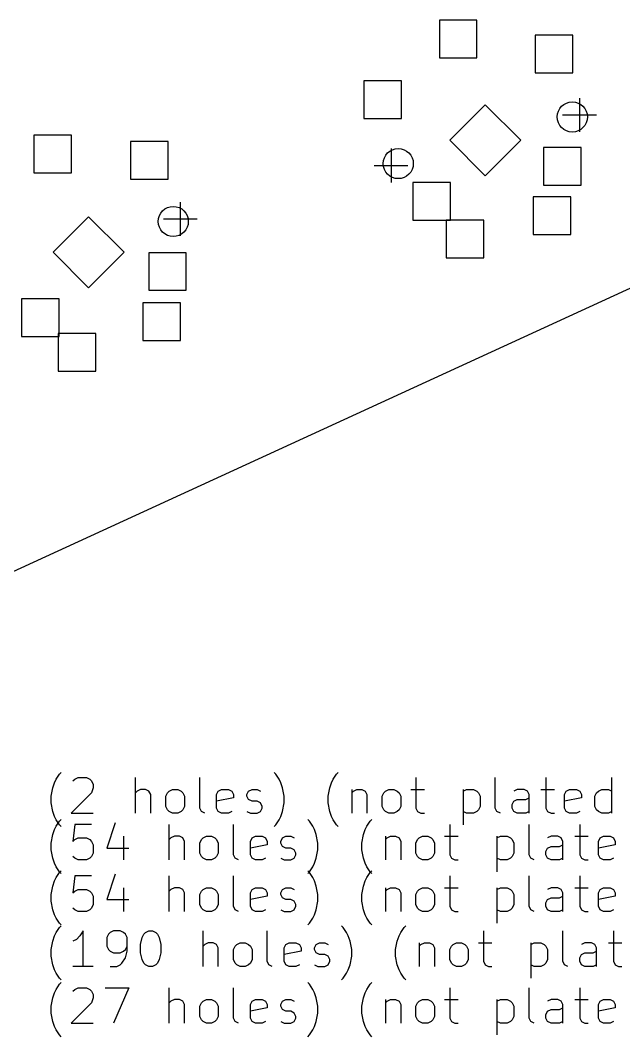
# Model space of a CAD drawing. Extents: x 80 to 219, y -169 to -27.
# Drawn here: x 115.9 to 149.9, y -169.1 to -111.9 of the extents above; entities that cross this region are included whole.
import ezdxf

# ---------------------------------------------------------------- set-up
doc = ezdxf.new("R2010")
doc.units = 0
doc.layers.add('BLACK', color=7, linetype='CONTINUOUS')

msp = doc.modelspace()

# ---------------------------------------------------------------- linework, layer by layer
at = {"layer": 'BLACK', "linetype": 'CONTINUOUS'}
for p, q in [((141.627538, -111.852468), (139.506198, -111.852468)), ((139.506198, -111.852468), (139.506198, -113.973808)), ((141.627538, -113.973808), (141.627538, -111.852468)), ((147.026569, -112.683409), (144.905229, -112.683409)), ((144.905229, -112.683409), (144.905229, -114.804749)), ((147.026569, -114.804749), (147.026569, -112.683409)), ((139.506198, -113.973808), (141.627538, -113.973808)), ((144.905229, -114.804749), (147.026569, -114.804749)), ((137.36731, -115.2716), (135.24597, -115.2716)), ((135.24597, -115.2716), (135.24597, -117.39294)), ((137.36731, -117.39294), (137.36731, -115.2716)), ((147.406492, -116.238595), (147.406492, -118.138595)), ((142.0939, -116.6121), (140.0939, -118.6121)), ((144.0939, -118.6121), (142.0939, -116.6121)), ((135.24597, -117.39294), (137.36731, -117.39294)), ((146.456492, -117.188595), (148.356492, -117.188595)), ((118.771451, -118.322044), (116.650111, -118.322044)), ((116.650111, -118.322044), (116.650111, -120.443384)), ((118.771451, -120.443384), (118.771451, -118.322044)), ((124.222359, -118.679267), (122.101019, -118.679267)), ((122.101019, -118.679267), (122.101019, -120.800607)), ((124.222359, -120.800607), (124.222359, -118.679267)), ((136.781308, -119.085605), (136.781308, -120.985605)), ((140.0939, -118.6121), (142.0939, -120.6121)), ((142.0939, -120.6121), (144.0939, -118.6121)), ((147.492148, -119.018781), (145.370808, -119.018781)), ((145.370808, -119.018781), (145.370808, -121.140121)), ((147.492148, -121.140121), (147.492148, -119.018781)), ((135.831308, -120.035605), (137.731308, -120.035605)), ((116.650111, -120.443384), (118.771451, -120.443384)), ((122.101019, -120.800607), (124.222359, -120.800607)), ((140.131793, -120.990982), (138.010453, -120.990982)), ((138.010453, -120.990982), (138.010453, -123.112322)), ((140.131793, -123.112322), (140.131793, -120.990982)), ((145.370808, -121.140121), (147.492148, -121.140121)), ((146.922822, -121.800933), (144.801482, -121.800933)), ((144.801482, -121.800933), (144.801482, -123.922273)), ((146.922822, -123.922273), (146.922822, -121.800933)), ((124.897009, -122.095789), (124.897009, -123.995789)), ((119.7287, -122.9269), (117.7287, -124.9269)), ((121.7287, -124.9269), (119.7287, -122.9269)), ((123.947009, -123.045789), (125.847009, -123.045789)), ((138.010453, -123.112322), (140.131793, -123.112322)), ((142.015919, -123.115734), (139.894579, -123.115734)), ((139.894579, -123.115734), (139.894579, -125.237074)), ((142.015919, -125.237074), (142.015919, -123.115734)), ((144.801482, -123.922273), (146.922822, -123.922273)), ((114.7822, -143.2361), (153.7822, -125.3361)), ((117.7287, -124.9269), (119.7287, -126.9269)), ((119.7287, -126.9269), (121.7287, -124.9269)), ((125.23833, -124.949953), (123.11699, -124.949953)), ((123.11699, -124.949953), (123.11699, -127.071293)), ((125.23833, -127.071293), (125.23833, -124.949953)), ((139.894579, -125.237074), (142.015919, -125.237074)), ((123.11699, -127.071293), (125.23833, -127.071293)), ((118.077872, -127.556146), (115.956532, -127.556146)), ((115.956532, -127.556146), (115.956532, -129.677486)), ((118.077872, -129.677486), (118.077872, -127.556146)), ((124.913652, -127.771137), (122.792312, -127.771137)), ((122.792312, -127.771137), (122.792312, -129.892477)), ((124.913652, -129.892477), (124.913652, -127.771137)), ((115.956532, -129.677486), (118.077872, -129.677486)), ((120.140013, -129.5086), (118.018673, -129.5086)), ((118.018673, -129.5086), (118.018673, -131.62994)), ((120.140013, -131.62994), (120.140013, -129.5086)), ((122.792312, -129.892477), (124.913652, -129.892477)), ((118.018673, -131.62994), (120.140013, -131.62994)), ((117.801876, -154.822719), (117.897114, -154.632243)), ((117.897114, -154.632243), (118.08759, -154.346528)), ((118.08759, -154.346528), (118.182829, -154.25129)), ((118.849495, -154.727481), (118.944733, -154.632243)), ((118.944733, -154.632243), (119.135209, -154.537005)), ((119.135209, -154.537005), (119.6114, -154.537005)), ((119.6114, -154.537005), (119.801876, -154.632243)), ((119.801876, -154.632243), (119.897114, -154.727481)), ((122.373305, -156.537005), (122.373305, -154.537005)), ((125.992353, -156.25129), (125.992353, -154.537005)), ((130.278068, -154.346528), (130.18283, -154.25129)), ((130.468544, -154.632243), (130.278068, -154.346528)), ((130.563782, -154.822719), (130.468544, -154.632243)), ((133.420925, -154.822719), (133.516163, -154.632243)), ((133.516163, -154.632243), (133.706639, -154.346528)), ((133.706639, -154.346528), (133.801878, -154.25129)), ((138.18283, -154.537005), (138.18283, -156.25129)), ((142.659021, -156.25129), (142.659021, -154.537005)), ((145.516164, -154.537005), (145.516164, -156.25129)), ((149.23045, -156.537005), (149.23045, -154.537005)), ((117.6114, -155.584624), (117.706638, -155.108433)), ((117.706638, -155.108433), (117.801876, -154.822719)), ((119.897114, -154.727481), (119.992352, -154.917957)), ((119.992352, -155.108433), (119.897114, -155.394147)), ((119.992352, -154.917957), (119.992352, -155.108433)), ((122.659019, -155.203671), (122.468543, -155.298909)), ((122.944734, -155.203671), (122.659019, -155.203671)), ((123.13521, -155.298909), (122.944734, -155.203671)), ((124.278067, -155.298909), (124.468543, -155.203671)), ((124.468543, -155.203671), (124.754258, -155.203671)), ((124.754258, -155.203671), (124.944734, -155.298909)), ((127.039972, -155.298909), (127.230448, -155.203671)), ((127.230448, -155.203671), (127.611401, -155.203671)), ((127.611401, -155.203671), (127.801877, -155.298909)), ((128.754258, -155.298909), (128.944734, -155.203671)), ((128.944734, -155.203671), (129.230448, -155.203671)), ((129.230448, -155.203671), (129.420925, -155.298909)), ((130.65902, -155.108433), (130.563782, -154.822719)), ((130.754258, -155.584624), (130.65902, -155.108433)), ((133.230449, -155.584624), (133.325687, -155.108433)), ((133.325687, -155.108433), (133.420925, -154.822719)), ((134.563782, -155.203671), (134.563782, -156.537005)), ((134.65902, -155.298909), (134.849496, -155.203671)), ((134.849496, -155.203671), (135.135211, -155.203671)), ((135.135211, -155.203671), (135.325687, -155.298909)), ((136.468544, -155.298909), (136.65902, -155.203671)), ((136.65902, -155.203671), (136.944735, -155.203671)), ((136.944735, -155.203671), (137.135211, -155.298909)), ((137.897116, -155.203671), (138.65902, -155.203671)), ((140.849497, -155.203671), (140.849497, -157.203671)), ((140.849497, -155.298909), (141.039973, -155.203671)), ((141.039973, -155.203671), (141.420926, -155.203671)), ((141.420926, -155.203671), (141.611402, -155.298909)), ((143.897116, -155.203671), (143.70664, -155.298909)), ((144.278069, -155.203671), (143.897116, -155.203671)), ((144.468545, -155.298909), (144.278069, -155.203671)), ((145.23045, -155.203671), (145.992354, -155.203671)), ((146.659021, -155.298909), (146.849497, -155.203671)), ((146.849497, -155.203671), (147.23045, -155.203671)), ((147.23045, -155.203671), (147.420926, -155.298909)), ((148.468545, -155.298909), (148.659021, -155.203671)), ((148.659021, -155.203671), (149.039974, -155.203671)), ((149.039974, -155.203671), (149.23045, -155.298909)), ((117.6114, -155.965576), (117.6114, -155.584624)), ((119.897114, -155.394147), (118.754257, -156.537005)), ((122.468543, -155.298909), (122.373305, -155.394147)), ((123.230448, -155.489386), (123.13521, -155.298909)), ((123.230448, -156.537005), (123.230448, -155.489386)), ((124.087591, -155.584624), (124.182829, -155.394147)), ((124.087591, -156.156052), (124.087591, -155.584624)), ((124.182829, -155.394147), (124.278067, -155.298909)), ((124.944734, -155.298909), (125.039972, -155.394147)), ((125.039972, -155.394147), (125.13521, -155.584624)), ((125.13521, -155.584624), (125.13521, -156.156052)), ((126.944734, -155.489386), (127.039972, -155.298909)), ((126.944734, -156.25129), (126.944734, -155.489386)), ((127.897115, -155.679862), (126.944734, -155.870338)), ((127.801877, -155.298909), (127.897115, -155.489386)), ((127.897115, -155.489386), (127.897115, -155.679862)), ((128.65902, -155.489386), (128.754258, -155.298909)), ((128.65902, -155.584624), (128.65902, -155.489386)), ((128.754258, -155.7751), (128.65902, -155.584624)), ((128.944734, -155.870338), (128.754258, -155.7751)), ((130.754258, -155.965576), (130.754258, -155.584624)), ((133.230449, -155.965576), (133.230449, -155.584624)), ((134.563782, -155.394147), (134.65902, -155.298909)), ((135.325687, -155.298909), (135.420925, -155.489386)), ((135.420925, -155.489386), (135.420925, -156.537005)), ((136.278068, -155.584624), (136.373306, -155.394147)), ((136.278068, -156.156052), (136.278068, -155.584624)), ((136.373306, -155.394147), (136.468544, -155.298909)), ((137.135211, -155.298909), (137.230449, -155.394147)), ((137.230449, -155.394147), (137.325687, -155.584624)), ((137.325687, -155.584624), (137.325687, -156.156052)), ((141.611402, -155.298909), (141.70664, -155.394147)), ((141.70664, -155.394147), (141.801878, -155.584624)), ((141.801878, -155.584624), (141.801878, -156.156052)), ((143.70664, -155.870338), (143.897116, -155.7751)), ((143.897116, -155.7751), (144.373307, -155.7751)), ((144.373307, -155.7751), (144.563783, -155.679862)), ((144.563783, -155.489386), (144.468545, -155.298909)), ((144.563783, -156.537005), (144.563783, -155.489386)), ((146.563783, -155.489386), (146.659021, -155.298909)), ((146.563783, -156.25129), (146.563783, -155.489386)), ((147.516164, -155.679862), (146.563783, -155.870338)), ((147.420926, -155.298909), (147.516164, -155.489386)), ((147.516164, -155.489386), (147.516164, -155.679862)), ((148.278069, -155.584624), (148.373307, -155.394147)), ((148.278069, -156.156052), (148.278069, -155.584624)), ((148.373307, -155.394147), (148.468545, -155.298909)), ((117.706638, -156.441767), (117.6114, -155.965576)), ((124.182829, -156.346528), (124.087591, -156.156052)), ((124.278067, -156.441767), (124.182829, -156.346528)), ((125.039972, -156.346528), (124.944734, -156.441767)), ((125.13521, -156.156052), (125.039972, -156.346528)), ((126.087591, -156.441767), (125.992353, -156.25129)), ((127.039972, -156.441767), (126.944734, -156.25129)), ((129.230448, -155.870338), (128.944734, -155.870338)), ((129.420925, -155.965576), (129.230448, -155.870338)), ((129.516163, -156.156052), (129.420925, -155.965576)), ((129.420925, -156.441767), (129.516163, -156.25129)), ((129.516163, -156.25129), (129.516163, -156.156052)), ((130.65902, -156.441767), (130.754258, -155.965576)), ((133.325687, -156.441767), (133.230449, -155.965576)), ((136.373306, -156.346528), (136.278068, -156.156052)), ((136.468544, -156.441767), (136.373306, -156.346528)), ((137.230449, -156.346528), (137.135211, -156.441767)), ((137.325687, -156.156052), (137.230449, -156.346528)), ((138.18283, -156.25129), (138.278068, -156.441767)), ((141.70664, -156.346528), (141.611402, -156.441767)), ((141.801878, -156.156052), (141.70664, -156.346528)), ((142.754259, -156.441767), (142.659021, -156.25129)), ((143.611402, -156.060814), (143.70664, -155.870338)), ((143.611402, -156.25129), (143.611402, -156.060814)), ((143.70664, -156.441767), (143.611402, -156.25129)), ((145.516164, -156.25129), (145.611402, -156.441767)), ((146.659021, -156.441767), (146.563783, -156.25129)), ((148.373307, -156.346528), (148.278069, -156.156052)), ((148.468545, -156.441767), (148.373307, -156.346528)), ((117.801876, -156.727481), (117.706638, -156.441767)), ((117.897114, -156.917957), (117.801876, -156.727481)), ((118.08759, -157.203671), (117.897114, -156.917957)), ((118.08759, -156.986528), (118.182829, -156.89129)), ((118.754257, -156.537005), (119.992352, -156.537005)), ((124.468543, -156.537005), (124.278067, -156.441767)), ((124.754258, -156.537005), (124.468543, -156.537005)), ((124.944734, -156.441767), (124.754258, -156.537005)), ((126.278067, -156.537005), (126.087591, -156.441767)), ((127.230448, -156.537005), (127.039972, -156.441767)), ((127.611401, -156.537005), (127.230448, -156.537005)), ((127.801877, -156.441767), (127.611401, -156.537005)), ((128.65902, -156.441767), (128.849496, -156.537005)), ((128.849496, -156.537005), (129.230448, -156.537005)), ((129.230448, -156.537005), (129.420925, -156.441767)), ((130.278068, -157.203671), (130.468544, -156.917957)), ((130.468544, -156.917957), (130.563782, -156.727481)), ((130.563782, -156.727481), (130.65902, -156.441767)), ((132.18283, -156.986528), (132.087592, -156.89129)), ((133.420925, -156.727481), (133.325687, -156.441767)), ((133.516163, -156.917957), (133.420925, -156.727481)), ((133.706639, -157.203671), (133.516163, -156.917957)), ((135.611401, -156.986528), (135.70664, -156.89129)), ((136.65902, -156.537005), (136.468544, -156.441767)), ((136.944735, -156.537005), (136.65902, -156.537005)), ((137.135211, -156.441767), (136.944735, -156.537005)), ((138.278068, -156.441767), (138.468544, -156.537005)), ((138.468544, -156.537005), (138.65902, -156.537005)), ((141.039973, -156.537005), (140.849497, -156.441767)), ((141.420926, -156.537005), (141.039973, -156.537005)), ((141.611402, -156.441767), (141.420926, -156.537005)), ((142.944735, -156.537005), (142.754259, -156.441767)), ((143.897116, -156.537005), (143.70664, -156.441767)), ((144.373307, -156.537005), (143.897116, -156.537005)), ((144.563783, -156.441767), (144.373307, -156.537005)), ((145.611402, -156.441767), (145.801878, -156.537005)), ((145.801878, -156.537005), (145.992354, -156.537005)), ((146.849497, -156.537005), (146.659021, -156.441767)), ((147.23045, -156.537005), (146.849497, -156.537005)), ((147.420926, -156.441767), (147.23045, -156.537005)), ((148.659021, -156.537005), (148.468545, -156.441767)), ((149.039974, -156.537005), (148.659021, -156.537005)), ((149.23045, -156.441767), (149.039974, -156.537005)), ((117.706638, -157.748433), (117.801876, -157.462719)), ((117.801876, -157.462719), (117.897114, -157.272243)), ((117.897114, -157.272243), (118.08759, -156.986528)), ((118.182829, -157.298909), (118.08759, -157.203671)), ((118.944733, -157.177005), (118.849495, -158.129386)), ((119.897114, -157.177005), (118.944733, -157.177005)), ((121.230447, -157.081767), (120.754257, -158.510338)), ((124.278067, -159.177005), (124.278067, -157.177005)), ((127.897115, -158.89129), (127.897115, -157.177005)), ((130.18283, -157.298909), (130.278068, -157.203671)), ((132.373306, -157.272243), (132.18283, -156.986528)), ((132.468544, -157.462719), (132.373306, -157.272243)), ((132.563782, -157.748433), (132.468544, -157.462719)), ((133.801878, -157.298909), (133.706639, -157.203671)), ((135.230449, -157.748433), (135.325687, -157.462719)), ((135.325687, -157.462719), (135.420925, -157.272243)), ((135.420925, -157.272243), (135.611401, -156.986528)), ((140.087592, -157.177005), (140.087592, -158.89129)), ((144.563783, -158.89129), (144.563783, -157.177005)), ((147.420926, -157.177005), (147.420926, -158.89129)), ((117.6114, -158.224624), (117.706638, -157.748433)), ((118.849495, -158.129386), (118.944733, -158.034147)), ((118.944733, -158.034147), (119.135209, -157.938909)), ((119.135209, -157.938909), (119.6114, -157.938909)), ((119.6114, -157.938909), (119.801876, -158.034147)), ((119.801876, -158.034147), (119.897114, -158.129386)), ((121.706638, -157.843671), (121.706638, -159.177005)), ((124.373305, -157.938909), (124.278067, -158.034147)), ((124.563781, -157.843671), (124.373305, -157.938909)), ((124.849496, -157.843671), (124.563781, -157.843671)), ((125.039972, -157.938909), (124.849496, -157.843671)), ((125.13521, -158.129386), (125.039972, -157.938909)), ((125.992353, -158.224624), (126.087591, -158.034147)), ((126.087591, -158.034147), (126.182829, -157.938909)), ((126.182829, -157.938909), (126.373305, -157.843671)), ((126.373305, -157.843671), (126.65902, -157.843671)), ((126.65902, -157.843671), (126.849496, -157.938909)), ((126.849496, -157.938909), (126.944734, -158.034147)), ((126.944734, -158.034147), (127.039972, -158.224624)), ((128.849496, -158.129386), (128.944734, -157.938909)), ((128.944734, -157.938909), (129.13521, -157.843671)), ((129.13521, -157.843671), (129.516163, -157.843671)), ((129.516163, -157.843671), (129.706639, -157.938909)), ((129.706639, -157.938909), (129.801877, -158.129386)), ((130.563782, -158.129386), (130.65902, -157.938909)), ((130.65902, -157.938909), (130.849496, -157.843671)), ((130.849496, -157.843671), (131.13521, -157.843671)), ((131.13521, -157.843671), (131.325687, -157.938909)), ((132.65902, -158.224624), (132.563782, -157.748433)), ((135.135211, -158.224624), (135.230449, -157.748433)), ((136.468544, -157.843671), (136.468544, -159.177005)), ((136.468544, -158.034147), (136.563782, -157.938909)), ((136.563782, -157.938909), (136.754258, -157.843671)), ((136.754258, -157.843671), (137.039973, -157.843671)), ((137.039973, -157.843671), (137.230449, -157.938909)), ((137.230449, -157.938909), (137.325687, -158.129386)), ((138.18283, -158.224624), (138.278068, -158.034147)), ((138.278068, -158.034147), (138.373306, -157.938909)), ((138.373306, -157.938909), (138.563782, -157.843671)), ((138.563782, -157.843671), (138.849497, -157.843671)), ((138.849497, -157.843671), (139.039973, -157.938909)), ((139.039973, -157.938909), (139.135211, -158.034147)), ((139.135211, -158.034147), (139.230449, -158.224624)), ((139.801878, -157.843671), (140.563782, -157.843671)), ((142.754259, -157.843671), (142.754259, -159.843671)), ((142.754259, -157.938909), (142.944735, -157.843671)), ((142.944735, -157.843671), (143.325688, -157.843671)), ((143.325688, -157.843671), (143.516164, -157.938909)), ((143.516164, -157.938909), (143.611402, -158.034147)), ((143.611402, -158.034147), (143.70664, -158.224624)), ((145.801878, -157.843671), (145.611402, -157.938909)), ((146.182831, -157.843671), (145.801878, -157.843671)), ((146.373307, -157.938909), (146.182831, -157.843671)), ((146.468545, -158.129386), (146.373307, -157.938909)), ((147.135212, -157.843671), (147.897116, -157.843671)), ((148.468545, -158.129386), (148.563783, -157.938909)), ((148.563783, -157.938909), (148.754259, -157.843671)), ((148.754259, -157.843671), (149.135212, -157.843671)), ((149.135212, -157.843671), (149.325688, -157.938909)), ((149.325688, -157.938909), (149.420926, -158.129386)), ((117.6114, -158.605576), (117.6114, -158.224624)), ((117.706638, -159.081767), (117.6114, -158.605576)), ((119.897114, -158.129386), (119.992352, -158.319862)), ((119.992352, -158.319862), (119.992352, -158.796052)), ((120.754257, -158.510338), (121.992352, -158.510338)), ((125.13521, -159.177005), (125.13521, -158.129386)), ((125.992353, -158.796052), (125.992353, -158.224624)), ((127.039972, -158.224624), (127.039972, -158.796052)), ((128.849496, -158.89129), (128.849496, -158.129386)), ((129.801877, -158.319862), (128.849496, -158.510338)), ((129.801877, -158.129386), (129.801877, -158.319862)), ((130.563782, -158.224624), (130.563782, -158.129386)), ((130.65902, -158.4151), (130.563782, -158.224624)), ((130.849496, -158.510338), (130.65902, -158.4151)), ((131.13521, -158.510338), (130.849496, -158.510338)), ((131.325687, -158.605576), (131.13521, -158.510338)), ((131.420925, -158.796052), (131.325687, -158.605576)), ((132.563782, -159.081767), (132.65902, -158.605576)), ((132.65902, -158.605576), (132.65902, -158.224624)), ((135.135211, -158.605576), (135.135211, -158.224624)), ((135.230449, -159.081767), (135.135211, -158.605576)), ((137.325687, -158.129386), (137.325687, -159.177005)), ((138.18283, -158.796052), (138.18283, -158.224624)), ((139.230449, -158.224624), (139.230449, -158.796052)), ((143.70664, -158.224624), (143.70664, -158.796052)), ((145.516164, -158.700814), (145.611402, -158.510338)), ((145.611402, -158.510338), (145.801878, -158.4151)), ((145.801878, -158.4151), (146.278069, -158.4151)), ((146.278069, -158.4151), (146.468545, -158.319862)), ((146.468545, -159.177005), (146.468545, -158.129386)), ((148.468545, -158.89129), (148.468545, -158.129386)), ((149.420926, -158.319862), (148.468545, -158.510338)), ((149.420926, -158.129386), (149.420926, -158.319862)), ((117.801876, -159.367481), (117.706638, -159.081767)), ((118.944733, -159.081767), (118.849495, -158.986528)), ((119.135209, -159.177005), (118.944733, -159.081767)), ((119.6114, -159.177005), (119.135209, -159.177005)), ((119.801876, -159.081767), (119.6114, -159.177005)), ((119.897114, -158.986528), (119.801876, -159.081767)), ((119.992352, -158.796052), (119.897114, -158.986528)), ((126.087591, -158.986528), (125.992353, -158.796052)), ((126.182829, -159.081767), (126.087591, -158.986528)), ((126.373305, -159.177005), (126.182829, -159.081767)), ((126.65902, -159.177005), (126.373305, -159.177005)), ((126.849496, -159.081767), (126.65902, -159.177005)), ((126.944734, -158.986528), (126.849496, -159.081767)), ((127.039972, -158.796052), (126.944734, -158.986528)), ((127.992353, -159.081767), (127.897115, -158.89129)), ((128.182829, -159.177005), (127.992353, -159.081767)), ((128.944734, -159.081767), (128.849496, -158.89129)), ((129.13521, -159.177005), (128.944734, -159.081767)), ((129.516163, -159.177005), (129.13521, -159.177005)), ((129.706639, -159.081767), (129.516163, -159.177005)), ((130.563782, -159.081767), (130.754258, -159.177005)), ((130.754258, -159.177005), (131.13521, -159.177005)), ((131.13521, -159.177005), (131.325687, -159.081767)), ((131.325687, -159.081767), (131.420925, -158.89129)), ((131.420925, -158.89129), (131.420925, -158.796052)), ((132.468544, -159.367481), (132.563782, -159.081767)), ((135.325687, -159.367481), (135.230449, -159.081767)), ((138.278068, -158.986528), (138.18283, -158.796052)), ((138.373306, -159.081767), (138.278068, -158.986528)), ((138.563782, -159.177005), (138.373306, -159.081767)), ((138.849497, -159.177005), (138.563782, -159.177005)), ((139.039973, -159.081767), (138.849497, -159.177005)), ((139.135211, -158.986528), (139.039973, -159.081767)), ((139.230449, -158.796052), (139.135211, -158.986528)), ((140.087592, -158.89129), (140.18283, -159.081767)), ((140.18283, -159.081767), (140.373306, -159.177005)), ((140.373306, -159.177005), (140.563782, -159.177005)), ((142.944735, -159.177005), (142.754259, -159.081767)), ((143.325688, -159.177005), (142.944735, -159.177005)), ((143.516164, -159.081767), (143.325688, -159.177005)), ((143.611402, -158.986528), (143.516164, -159.081767)), ((143.70664, -158.796052), (143.611402, -158.986528)), ((144.659021, -159.081767), (144.563783, -158.89129)), ((144.849497, -159.177005), (144.659021, -159.081767)), ((145.516164, -158.89129), (145.516164, -158.700814)), ((145.611402, -159.081767), (145.516164, -158.89129)), ((145.801878, -159.177005), (145.611402, -159.081767)), ((146.278069, -159.177005), (145.801878, -159.177005)), ((146.468545, -159.081767), (146.278069, -159.177005)), ((147.420926, -158.89129), (147.516164, -159.081767)), ((147.516164, -159.081767), (147.70664, -159.177005)), ((147.70664, -159.177005), (147.897116, -159.177005)), ((148.563783, -159.081767), (148.468545, -158.89129)), ((148.754259, -159.177005), (148.563783, -159.081767)), ((149.135212, -159.177005), (148.754259, -159.177005)), ((149.325688, -159.081767), (149.135212, -159.177005)), ((117.897114, -159.557957), (117.801876, -159.367481)), ((118.08759, -159.843671), (117.897114, -159.557957)), ((118.08759, -159.886528), (118.182829, -159.79129)), ((132.18283, -159.886528), (132.087592, -159.79129)), ((132.18283, -159.843671), (132.373306, -159.557957)), ((132.373306, -159.557957), (132.468544, -159.367481)), ((135.420925, -159.557957), (135.325687, -159.367481)), ((135.611401, -159.843671), (135.420925, -159.557957)), ((135.611401, -159.886528), (135.70664, -159.79129)), ((117.706638, -160.648433), (117.801876, -160.362719)), ((117.801876, -160.362719), (117.897114, -160.172243)), ((117.897114, -160.172243), (118.08759, -159.886528)), ((118.182829, -159.938909), (118.08759, -159.843671)), ((118.944733, -160.077005), (118.849495, -161.029386)), ((119.897114, -160.077005), (118.944733, -160.077005)), ((121.230447, -159.981767), (120.754257, -161.410338)), ((124.278067, -162.077005), (124.278067, -160.077005)), ((127.897115, -161.79129), (127.897115, -160.077005)), ((132.087592, -159.938909), (132.18283, -159.843671)), ((132.373306, -160.172243), (132.18283, -159.886528)), ((132.468544, -160.362719), (132.373306, -160.172243)), ((132.563782, -160.648433), (132.468544, -160.362719)), ((135.230449, -160.648433), (135.325687, -160.362719)), ((135.325687, -160.362719), (135.420925, -160.172243)), ((135.420925, -160.172243), (135.611401, -159.886528)), ((135.70664, -159.938909), (135.611401, -159.843671)), ((140.087592, -160.077005), (140.087592, -161.79129)), ((144.563783, -161.79129), (144.563783, -160.077005)), ((147.420926, -160.077005), (147.420926, -161.79129)), ((117.6114, -161.124624), (117.706638, -160.648433)), ((118.849495, -161.029386), (118.944733, -160.934147)), ((118.944733, -160.934147), (119.135209, -160.838909)), ((119.135209, -160.838909), (119.6114, -160.838909)), ((119.6114, -160.838909), (119.801876, -160.934147)), ((119.801876, -160.934147), (119.897114, -161.029386)), ((121.706638, -160.743671), (121.706638, -162.077005)), ((124.373305, -160.838909), (124.278067, -160.934147)), ((124.563781, -160.743671), (124.373305, -160.838909)), ((124.849496, -160.743671), (124.563781, -160.743671)), ((125.039972, -160.838909), (124.849496, -160.743671)), ((125.13521, -161.029386), (125.039972, -160.838909)), ((125.992353, -161.124624), (126.087591, -160.934147)), ((126.087591, -160.934147), (126.182829, -160.838909)), ((126.182829, -160.838909), (126.373305, -160.743671)), ((126.373305, -160.743671), (126.65902, -160.743671)), ((126.65902, -160.743671), (126.849496, -160.838909)), ((126.849496, -160.838909), (126.944734, -160.934147)), ((126.944734, -160.934147), (127.039972, -161.124624)), ((128.849496, -161.029386), (128.944734, -160.838909)), ((128.944734, -160.838909), (129.13521, -160.743671)), ((129.13521, -160.743671), (129.516163, -160.743671)), ((129.516163, -160.743671), (129.706639, -160.838909)), ((129.706639, -160.838909), (129.801877, -161.029386)), ((130.563782, -161.029386), (130.65902, -160.838909)), ((130.65902, -160.838909), (130.849496, -160.743671)), ((130.849496, -160.743671), (131.13521, -160.743671)), ((131.13521, -160.743671), (131.325687, -160.838909)), ((132.65902, -161.124624), (132.563782, -160.648433)), ((135.135211, -161.124624), (135.230449, -160.648433)), ((136.468544, -160.743671), (136.468544, -162.077005)), ((136.468544, -160.934147), (136.563782, -160.838909)), ((136.563782, -160.838909), (136.754258, -160.743671)), ((136.754258, -160.743671), (137.039973, -160.743671)), ((137.039973, -160.743671), (137.230449, -160.838909)), ((137.230449, -160.838909), (137.325687, -161.029386)), ((138.18283, -161.124624), (138.278068, -160.934147)), ((138.278068, -160.934147), (138.373306, -160.838909)), ((138.373306, -160.838909), (138.563782, -160.743671)), ((138.563782, -160.743671), (138.849497, -160.743671)), ((138.849497, -160.743671), (139.039973, -160.838909)), ((139.039973, -160.838909), (139.135211, -160.934147)), ((139.135211, -160.934147), (139.230449, -161.124624)), ((139.801878, -160.743671), (140.563782, -160.743671)), ((142.754259, -160.743671), (142.754259, -162.743671)), ((142.754259, -160.838909), (142.944735, -160.743671)), ((142.944735, -160.743671), (143.325688, -160.743671)), ((143.325688, -160.743671), (143.516164, -160.838909)), ((143.516164, -160.838909), (143.611402, -160.934147)), ((143.611402, -160.934147), (143.70664, -161.124624)), ((145.801878, -160.743671), (145.611402, -160.838909)), ((146.182831, -160.743671), (145.801878, -160.743671)), ((146.373307, -160.838909), (146.182831, -160.743671)), ((146.468545, -161.029386), (146.373307, -160.838909)), ((147.135212, -160.743671), (147.897116, -160.743671)), ((148.468545, -161.029386), (148.563783, -160.838909)), ((148.563783, -160.838909), (148.754259, -160.743671)), ((148.754259, -160.743671), (149.135212, -160.743671)), ((149.135212, -160.743671), (149.325688, -160.838909)), ((149.325688, -160.838909), (149.420926, -161.029386)), ((117.6114, -161.505576), (117.6114, -161.124624)), ((117.706638, -161.981767), (117.6114, -161.505576)), ((119.897114, -161.029386), (119.992352, -161.219862)), ((119.992352, -161.219862), (119.992352, -161.696052)), ((120.754257, -161.410338), (121.992352, -161.410338)), ((125.13521, -162.077005), (125.13521, -161.029386)), ((125.992353, -161.696052), (125.992353, -161.124624)), ((127.039972, -161.124624), (127.039972, -161.696052)), ((128.849496, -161.79129), (128.849496, -161.029386)), ((129.801877, -161.219862), (128.849496, -161.410338)), ((129.801877, -161.029386), (129.801877, -161.219862)), ((130.563782, -161.124624), (130.563782, -161.029386)), ((130.65902, -161.3151), (130.563782, -161.124624)), ((130.849496, -161.410338), (130.65902, -161.3151)), ((131.13521, -161.410338), (130.849496, -161.410338)), ((131.325687, -161.505576), (131.13521, -161.410338)), ((131.420925, -161.696052), (131.325687, -161.505576)), ((132.563782, -161.981767), (132.65902, -161.505576)), ((132.65902, -161.505576), (132.65902, -161.124624)), ((135.135211, -161.505576), (135.135211, -161.124624)), ((135.230449, -161.981767), (135.135211, -161.505576)), ((137.325687, -161.029386), (137.325687, -162.077005)), ((138.18283, -161.696052), (138.18283, -161.124624)), ((139.230449, -161.124624), (139.230449, -161.696052)), ((143.70664, -161.124624), (143.70664, -161.696052)), ((145.516164, -161.600814), (145.611402, -161.410338)), ((145.611402, -161.410338), (145.801878, -161.3151)), ((145.801878, -161.3151), (146.278069, -161.3151)), ((146.278069, -161.3151), (146.468545, -161.219862)), ((146.468545, -162.077005), (146.468545, -161.029386)), ((148.468545, -161.79129), (148.468545, -161.029386)), ((149.420926, -161.219862), (148.468545, -161.410338)), ((149.420926, -161.029386), (149.420926, -161.219862)), ((117.801876, -162.267481), (117.706638, -161.981767)), ((118.944733, -161.981767), (118.849495, -161.886528)), ((119.135209, -162.077005), (118.944733, -161.981767)), ((119.6114, -162.077005), (119.135209, -162.077005)), ((119.801876, -161.981767), (119.6114, -162.077005)), ((119.897114, -161.886528), (119.801876, -161.981767)), ((119.992352, -161.696052), (119.897114, -161.886528)), ((126.087591, -161.886528), (125.992353, -161.696052)), ((126.182829, -161.981767), (126.087591, -161.886528)), ((126.373305, -162.077005), (126.182829, -161.981767)), ((126.65902, -162.077005), (126.373305, -162.077005)), ((126.849496, -161.981767), (126.65902, -162.077005)), ((126.944734, -161.886528), (126.849496, -161.981767)), ((127.039972, -161.696052), (126.944734, -161.886528)), ((127.992353, -161.981767), (127.897115, -161.79129)), ((128.182829, -162.077005), (127.992353, -161.981767)), ((128.944734, -161.981767), (128.849496, -161.79129)), ((129.13521, -162.077005), (128.944734, -161.981767)), ((129.516163, -162.077005), (129.13521, -162.077005)), ((129.706639, -161.981767), (129.516163, -162.077005)), ((130.563782, -161.981767), (130.754258, -162.077005)), ((130.754258, -162.077005), (131.13521, -162.077005)), ((131.13521, -162.077005), (131.325687, -161.981767)), ((131.325687, -161.981767), (131.420925, -161.79129)), ((131.420925, -161.79129), (131.420925, -161.696052)), ((132.468544, -162.267481), (132.563782, -161.981767)), ((135.325687, -162.267481), (135.230449, -161.981767)), ((138.278068, -161.886528), (138.18283, -161.696052)), ((138.373306, -161.981767), (138.278068, -161.886528)), ((138.563782, -162.077005), (138.373306, -161.981767)), ((138.849497, -162.077005), (138.563782, -162.077005)), ((139.039973, -161.981767), (138.849497, -162.077005)), ((139.135211, -161.886528), (139.039973, -161.981767)), ((139.230449, -161.696052), (139.135211, -161.886528)), ((140.087592, -161.79129), (140.18283, -161.981767)), ((140.18283, -161.981767), (140.373306, -162.077005)), ((140.373306, -162.077005), (140.563782, -162.077005)), ((142.944735, -162.077005), (142.754259, -161.981767)), ((143.325688, -162.077005), (142.944735, -162.077005)), ((143.516164, -161.981767), (143.325688, -162.077005)), ((143.611402, -161.886528), (143.516164, -161.981767)), ((143.70664, -161.696052), (143.611402, -161.886528)), ((144.659021, -161.981767), (144.563783, -161.79129)), ((144.849497, -162.077005), (144.659021, -161.981767)), ((145.516164, -161.79129), (145.516164, -161.600814)), ((145.611402, -161.981767), (145.516164, -161.79129)), ((145.801878, -162.077005), (145.611402, -161.981767)), ((146.278069, -162.077005), (145.801878, -162.077005)), ((146.468545, -161.981767), (146.278069, -162.077005)), ((147.420926, -161.79129), (147.516164, -161.981767)), ((147.516164, -161.981767), (147.70664, -162.077005)), ((147.70664, -162.077005), (147.897116, -162.077005)), ((148.563783, -161.981767), (148.468545, -161.79129)), ((148.754259, -162.077005), (148.563783, -161.981767)), ((149.135212, -162.077005), (148.754259, -162.077005)), ((149.325688, -161.981767), (149.135212, -162.077005)), ((117.897114, -162.457957), (117.801876, -162.267481)), ((118.08759, -162.743671), (117.897114, -162.457957)), ((132.18283, -162.743671), (132.373306, -162.457957)), ((132.373306, -162.457957), (132.468544, -162.267481)), ((135.420925, -162.457957), (135.325687, -162.267481)), ((135.611401, -162.743671), (135.420925, -162.457957)), ((117.897114, -163.272243), (118.08759, -162.986528)), ((118.182829, -162.838909), (118.08759, -162.743671)), ((118.08759, -162.986528), (118.182829, -162.89129)), ((119.420923, -163.177005), (119.230447, -163.462719)), ((119.420923, -165.177005), (119.420923, -163.177005)), ((121.135209, -163.177005), (120.944733, -163.272243)), ((121.516162, -163.177005), (121.135209, -163.177005)), ((121.706638, -163.272243), (121.516162, -163.177005)), ((122.944733, -163.272243), (123.135209, -163.177005)), ((123.135209, -163.177005), (123.325686, -163.177005)), ((123.325686, -163.177005), (123.516162, -163.272243)), ((126.182829, -165.177005), (126.182829, -163.177005)), ((129.801877, -164.89129), (129.801877, -163.177005)), ((132.087592, -162.838909), (132.18283, -162.743671)), ((134.087592, -162.986528), (133.992354, -162.89129)), ((134.278068, -163.272243), (134.087592, -162.986528)), ((135.70664, -162.838909), (135.611401, -162.743671)), ((137.325687, -163.272243), (137.516163, -162.986528)), ((137.516163, -162.986528), (137.611402, -162.89129)), ((141.992354, -163.177005), (141.992354, -164.89129)), ((146.468545, -164.89129), (146.468545, -163.177005)), ((149.325688, -163.177005), (149.325688, -164.89129)), ((117.6114, -164.224624), (117.706638, -163.748433)), ((117.706638, -163.748433), (117.801876, -163.462719)), ((117.801876, -163.462719), (117.897114, -163.272243)), ((119.039971, -163.653195), (118.849495, -163.748433)), ((119.230447, -163.462719), (119.039971, -163.653195)), ((120.849495, -163.367481), (120.754257, -163.557957)), ((120.754257, -163.557957), (120.754257, -164.034147)), ((120.944733, -163.272243), (120.849495, -163.367481)), ((121.801876, -163.367481), (121.706638, -163.272243)), ((121.897114, -163.557957), (121.801876, -163.367481)), ((121.897114, -164.319862), (121.897114, -163.557957)), ((122.659019, -163.938909), (122.754257, -163.557957)), ((122.754257, -163.557957), (122.849495, -163.367481)), ((122.849495, -163.367481), (122.944733, -163.272243)), ((123.516162, -163.272243), (123.6114, -163.367481)), ((123.6114, -163.367481), (123.706638, -163.557957)), ((123.706638, -163.557957), (123.801876, -163.938909)), ((134.373306, -163.462719), (134.278068, -163.272243)), ((134.468544, -163.748433), (134.373306, -163.462719)), ((134.563782, -164.224624), (134.468544, -163.748433)), ((137.039973, -164.224624), (137.135211, -163.748433)), ((137.135211, -163.748433), (137.230449, -163.462719)), ((137.230449, -163.462719), (137.325687, -163.272243)), ((117.6114, -164.605576), (117.6114, -164.224624)), ((120.754257, -164.034147), (120.849495, -164.224624)), ((120.849495, -164.224624), (120.944733, -164.319862)), ((120.944733, -164.319862), (121.135209, -164.4151)), ((121.516162, -164.4151), (121.706638, -164.319862)), ((121.706638, -164.319862), (121.801876, -164.224624)), ((121.801876, -164.224624), (121.897114, -164.034147)), ((121.801876, -164.700814), (121.897114, -164.319862)), ((122.659019, -164.4151), (122.659019, -163.938909)), ((123.801876, -163.938909), (123.801876, -164.4151)), ((126.278067, -163.938909), (126.182829, -164.034147)), ((126.468543, -163.843671), (126.278067, -163.938909)), ((126.754258, -163.843671), (126.468543, -163.843671)), ((126.944734, -163.938909), (126.754258, -163.843671)), ((127.039972, -164.129386), (126.944734, -163.938909)), ((127.039972, -165.177005), (127.039972, -164.129386)), ((127.897115, -164.224624), (127.992353, -164.034147)), ((127.897115, -164.796052), (127.897115, -164.224624)), ((127.992353, -164.034147), (128.087591, -163.938909)), ((128.087591, -163.938909), (128.278067, -163.843671)), ((128.278067, -163.843671), (128.563782, -163.843671)), ((128.563782, -163.843671), (128.754258, -163.938909)), ((128.754258, -163.938909), (128.849496, -164.034147)), ((128.849496, -164.034147), (128.944734, -164.224624)), ((128.944734, -164.224624), (128.944734, -164.796052)), ((130.754258, -164.129386), (130.849496, -163.938909)), ((130.754258, -164.89129), (130.754258, -164.129386)), ((131.706639, -164.319862), (130.754258, -164.510338)), ((130.849496, -163.938909), (131.039972, -163.843671)), ((131.039972, -163.843671), (131.420925, -163.843671)), ((131.420925, -163.843671), (131.611401, -163.938909)), ((131.611401, -163.938909), (131.706639, -164.129386)), ((131.706639, -164.129386), (131.706639, -164.319862)), ((132.468544, -164.129386), (132.563782, -163.938909)), ((132.468544, -164.224624), (132.468544, -164.129386)), ((132.563782, -164.4151), (132.468544, -164.224624)), ((132.563782, -163.938909), (132.754258, -163.843671)), ((132.754258, -163.843671), (133.039972, -163.843671)), ((133.039972, -163.843671), (133.230449, -163.938909)), ((134.563782, -164.605576), (134.563782, -164.224624)), ((137.039973, -164.605576), (137.039973, -164.224624)), ((138.373306, -163.843671), (138.373306, -165.177005)), ((138.373306, -164.034147), (138.468544, -163.938909)), ((138.468544, -163.938909), (138.65902, -163.843671)), ((138.65902, -163.843671), (138.944735, -163.843671)), ((138.944735, -163.843671), (139.135211, -163.938909)), ((139.135211, -163.938909), (139.230449, -164.129386)), ((139.230449, -164.129386), (139.230449, -165.177005)), ((140.087592, -164.224624), (140.18283, -164.034147)), ((140.087592, -164.796052), (140.087592, -164.224624)), ((140.18283, -164.034147), (140.278068, -163.938909)), ((140.278068, -163.938909), (140.468544, -163.843671)), ((140.468544, -163.843671), (140.754259, -163.843671)), ((140.754259, -163.843671), (140.944735, -163.938909)), ((140.944735, -163.938909), (141.039973, -164.034147)), ((141.039973, -164.034147), (141.135211, -164.224624)), ((141.135211, -164.224624), (141.135211, -164.796052)), ((141.70664, -163.843671), (142.468544, -163.843671)), ((144.659021, -163.843671), (144.659021, -165.843671)), ((144.659021, -163.938909), (144.849497, -163.843671)), ((144.849497, -163.843671), (145.23045, -163.843671)), ((145.23045, -163.843671), (145.420926, -163.938909)), ((145.420926, -163.938909), (145.516164, -164.034147)), ((145.516164, -164.034147), (145.611402, -164.224624)), ((145.611402, -164.224624), (145.611402, -164.796052)), ((147.70664, -163.843671), (147.516164, -163.938909)), ((148.087593, -163.843671), (147.70664, -163.843671)), ((148.278069, -163.938909), (148.087593, -163.843671)), ((148.182831, -164.4151), (148.373307, -164.319862)), ((148.373307, -164.129386), (148.278069, -163.938909)), ((148.373307, -165.177005), (148.373307, -164.129386)), ((149.039974, -163.843671), (149.801878, -163.843671)), ((117.706638, -165.081767), (117.6114, -164.605576)), ((121.135209, -164.4151), (121.516162, -164.4151)), ((121.6114, -164.986528), (121.801876, -164.700814)), ((122.754257, -164.796052), (122.659019, -164.4151)), ((122.849495, -164.986528), (122.754257, -164.796052)), ((123.706638, -164.796052), (123.6114, -164.986528)), ((123.801876, -164.4151), (123.706638, -164.796052)), ((127.992353, -164.986528), (127.897115, -164.796052)), ((128.944734, -164.796052), (128.849496, -164.986528)), ((129.897115, -165.081767), (129.801877, -164.89129)), ((130.849496, -165.081767), (130.754258, -164.89129)), ((132.754258, -164.510338), (132.563782, -164.4151)), ((133.039972, -164.510338), (132.754258, -164.510338)), ((133.230449, -164.605576), (133.039972, -164.510338)), ((133.325687, -164.796052), (133.230449, -164.605576)), ((133.230449, -165.081767), (133.325687, -164.89129)), ((133.325687, -164.89129), (133.325687, -164.796052)), ((134.468544, -165.081767), (134.563782, -164.605576)), ((137.135211, -165.081767), (137.039973, -164.605576)), ((140.18283, -164.986528), (140.087592, -164.796052)), ((141.135211, -164.796052), (141.039973, -164.986528)), ((141.992354, -164.89129), (142.087592, -165.081767)), ((145.611402, -164.796052), (145.516164, -164.986528)), ((146.563783, -165.081767), (146.468545, -164.89129)), ((147.420926, -164.700814), (147.516164, -164.510338)), ((147.420926, -164.89129), (147.420926, -164.700814)), ((147.516164, -165.081767), (147.420926, -164.89129)), ((147.516164, -164.510338), (147.70664, -164.4151)), ((147.70664, -164.4151), (148.182831, -164.4151)), ((149.325688, -164.89129), (149.420926, -165.081767)), ((117.801876, -165.367481), (117.706638, -165.081767)), ((117.897114, -165.557957), (117.801876, -165.367481)), ((119.992352, -165.177005), (118.849495, -165.177005)), ((120.944733, -165.177005), (121.325685, -165.177005)), ((121.325685, -165.177005), (121.516162, -165.081767)), ((121.516162, -165.081767), (121.6114, -164.986528)), ((122.944733, -165.081767), (122.849495, -164.986528)), ((123.135209, -165.177005), (122.944733, -165.081767)), ((123.325686, -165.177005), (123.135209, -165.177005)), ((123.516162, -165.081767), (123.325686, -165.177005)), ((123.6114, -164.986528), (123.516162, -165.081767)), ((128.087591, -165.081767), (127.992353, -164.986528)), ((128.278067, -165.177005), (128.087591, -165.081767)), ((128.563782, -165.177005), (128.278067, -165.177005)), ((128.754258, -165.081767), (128.563782, -165.177005)), ((128.849496, -164.986528), (128.754258, -165.081767)), ((130.087591, -165.177005), (129.897115, -165.081767)), ((131.039972, -165.177005), (130.849496, -165.081767)), ((131.420925, -165.177005), (131.039972, -165.177005)), ((131.611401, -165.081767), (131.420925, -165.177005)), ((132.468544, -165.081767), (132.65902, -165.177005)), ((132.65902, -165.177005), (133.039972, -165.177005)), ((133.039972, -165.177005), (133.230449, -165.081767)), ((134.278068, -165.557957), (134.373306, -165.367481)), ((134.373306, -165.367481), (134.468544, -165.081767)), ((137.230449, -165.367481), (137.135211, -165.081767)), ((137.325687, -165.557957), (137.230449, -165.367481)), ((140.278068, -165.081767), (140.18283, -164.986528)), ((140.468544, -165.177005), (140.278068, -165.081767)), ((140.754259, -165.177005), (140.468544, -165.177005)), ((140.944735, -165.081767), (140.754259, -165.177005)), ((141.039973, -164.986528), (140.944735, -165.081767)), ((142.087592, -165.081767), (142.278068, -165.177005)), ((142.278068, -165.177005), (142.468544, -165.177005)), ((144.849497, -165.177005), (144.659021, -165.081767)), ((145.23045, -165.177005), (144.849497, -165.177005)), ((145.420926, -165.081767), (145.23045, -165.177005)), ((145.516164, -164.986528), (145.420926, -165.081767)), ((146.754259, -165.177005), (146.563783, -165.081767)), ((147.70664, -165.177005), (147.516164, -165.081767)), ((148.182831, -165.177005), (147.70664, -165.177005)), ((148.373307, -165.081767), (148.182831, -165.177005)), ((149.420926, -165.081767), (149.611402, -165.177005)), ((149.611402, -165.177005), (149.801878, -165.177005)), ((118.08759, -165.843671), (117.897114, -165.557957)), ((118.182829, -165.938909), (118.08759, -165.843671)), ((118.08759, -166.186528), (118.182829, -166.09129)), ((132.18283, -166.186528), (132.087592, -166.09129)), ((133.992354, -165.938909), (134.087592, -165.843671)), ((134.087592, -165.843671), (134.278068, -165.557957)), ((135.611401, -166.186528), (135.70664, -166.09129)), ((137.516163, -165.843671), (137.325687, -165.557957)), ((137.611402, -165.938909), (137.516163, -165.843671)), ((117.706638, -166.948433), (117.801876, -166.662719)), ((117.801876, -166.662719), (117.897114, -166.472243)), ((117.897114, -166.472243), (118.08759, -166.186528)), ((118.849495, -166.567481), (118.944733, -166.472243)), ((118.944733, -166.472243), (119.135209, -166.377005)), ((119.135209, -166.377005), (119.6114, -166.377005)), ((119.6114, -166.377005), (119.801876, -166.472243)), ((119.801876, -166.472243), (119.897114, -166.567481)), ((119.897114, -166.567481), (119.992352, -166.757957)), ((120.659019, -166.377005), (121.992352, -166.377005)), ((121.992352, -166.377005), (121.135209, -168.377005)), ((124.278067, -168.377005), (124.278067, -166.377005)), ((127.897115, -168.09129), (127.897115, -166.377005)), ((132.373306, -166.472243), (132.18283, -166.186528)), ((132.468544, -166.662719), (132.373306, -166.472243)), ((132.563782, -166.948433), (132.468544, -166.662719)), ((135.230449, -166.948433), (135.325687, -166.662719)), ((135.325687, -166.662719), (135.420925, -166.472243)), ((135.420925, -166.472243), (135.611401, -166.186528)), ((140.087592, -166.377005), (140.087592, -168.09129)), ((144.563783, -168.09129), (144.563783, -166.377005)), ((147.420926, -166.377005), (147.420926, -168.09129)), ((117.6114, -167.424624), (117.706638, -166.948433)), ((119.897114, -167.234147), (118.754257, -168.377005)), ((119.992352, -166.948433), (119.897114, -167.234147)), ((119.992352, -166.757957), (119.992352, -166.948433)), ((124.373305, -167.138909), (124.278067, -167.234147)), ((124.563781, -167.043671), (124.373305, -167.138909)), ((124.849496, -167.043671), (124.563781, -167.043671)), ((125.039972, -167.138909), (124.849496, -167.043671)), ((125.13521, -167.329386), (125.039972, -167.138909)), ((125.992353, -167.424624), (126.087591, -167.234147)), ((126.087591, -167.234147), (126.182829, -167.138909)), ((126.182829, -167.138909), (126.373305, -167.043671)), ((126.373305, -167.043671), (126.65902, -167.043671)), ((126.65902, -167.043671), (126.849496, -167.138909)), ((126.849496, -167.138909), (126.944734, -167.234147)), ((126.944734, -167.234147), (127.039972, -167.424624)), ((128.849496, -167.329386), (128.944734, -167.138909)), ((128.944734, -167.138909), (129.13521, -167.043671)), ((129.13521, -167.043671), (129.516163, -167.043671)), ((129.516163, -167.043671), (129.706639, -167.138909)), ((129.706639, -167.138909), (129.801877, -167.329386)), ((130.563782, -167.329386), (130.65902, -167.138909)), ((130.65902, -167.138909), (130.849496, -167.043671)), ((130.849496, -167.043671), (131.13521, -167.043671)), ((131.13521, -167.043671), (131.325687, -167.138909)), ((132.65902, -167.424624), (132.563782, -166.948433)), ((135.135211, -167.424624), (135.230449, -166.948433)), ((136.468544, -167.043671), (136.468544, -168.377005)), ((136.468544, -167.234147), (136.563782, -167.138909)), ((136.563782, -167.138909), (136.754258, -167.043671)), ((136.754258, -167.043671), (137.039973, -167.043671)), ((137.039973, -167.043671), (137.230449, -167.138909)), ((137.230449, -167.138909), (137.325687, -167.329386)), ((138.18283, -167.424624), (138.278068, -167.234147)), ((138.278068, -167.234147), (138.373306, -167.138909)), ((138.373306, -167.138909), (138.563782, -167.043671)), ((138.563782, -167.043671), (138.849497, -167.043671)), ((138.849497, -167.043671), (139.039973, -167.138909)), ((139.039973, -167.138909), (139.135211, -167.234147)), ((139.135211, -167.234147), (139.230449, -167.424624)), ((139.801878, -167.043671), (140.563782, -167.043671)), ((142.754259, -167.043671), (142.754259, -169.043671)), ((142.754259, -167.138909), (142.944735, -167.043671)), ((142.944735, -167.043671), (143.325688, -167.043671)), ((143.325688, -167.043671), (143.516164, -167.138909)), ((143.516164, -167.138909), (143.611402, -167.234147)), ((143.611402, -167.234147), (143.70664, -167.424624)), ((145.801878, -167.043671), (145.611402, -167.138909)), ((146.182831, -167.043671), (145.801878, -167.043671)), ((146.373307, -167.138909), (146.182831, -167.043671)), ((146.468545, -167.329386), (146.373307, -167.138909)), ((147.135212, -167.043671), (147.897116, -167.043671)), ((148.468545, -167.329386), (148.563783, -167.138909)), ((148.563783, -167.138909), (148.754259, -167.043671)), ((148.754259, -167.043671), (149.135212, -167.043671)), ((149.135212, -167.043671), (149.325688, -167.138909)), ((149.325688, -167.138909), (149.420926, -167.329386)), ((117.6114, -167.805576), (117.6114, -167.424624)), ((117.706638, -168.281767), (117.6114, -167.805576)), ((125.13521, -168.377005), (125.13521, -167.329386)), ((125.992353, -167.996052), (125.992353, -167.424624)), ((127.039972, -167.424624), (127.039972, -167.996052)), ((128.849496, -168.09129), (128.849496, -167.329386)), ((129.801877, -167.519862), (128.849496, -167.710338)), ((129.801877, -167.329386), (129.801877, -167.519862)), ((130.563782, -167.424624), (130.563782, -167.329386)), ((130.65902, -167.6151), (130.563782, -167.424624)), ((130.849496, -167.710338), (130.65902, -167.6151)), ((131.13521, -167.710338), (130.849496, -167.710338)), ((131.325687, -167.805576), (131.13521, -167.710338)), ((131.420925, -167.996052), (131.325687, -167.805576)), ((132.563782, -168.281767), (132.65902, -167.805576)), ((132.65902, -167.805576), (132.65902, -167.424624)), ((135.135211, -167.805576), (135.135211, -167.424624)), ((135.230449, -168.281767), (135.135211, -167.805576)), ((137.325687, -167.329386), (137.325687, -168.377005)), ((138.18283, -167.996052), (138.18283, -167.424624)), ((139.230449, -167.424624), (139.230449, -167.996052)), ((143.70664, -167.424624), (143.70664, -167.996052)), ((145.516164, -167.900814), (145.611402, -167.710338)), ((145.611402, -167.710338), (145.801878, -167.6151)), ((145.801878, -167.6151), (146.278069, -167.6151)), ((146.278069, -167.6151), (146.468545, -167.519862)), ((146.468545, -168.377005), (146.468545, -167.329386)), ((148.468545, -168.09129), (148.468545, -167.329386)), ((149.420926, -167.519862), (148.468545, -167.710338)), ((149.420926, -167.329386), (149.420926, -167.519862)), ((117.801876, -168.567481), (117.706638, -168.281767)), ((118.754257, -168.377005), (119.992352, -168.377005)), ((126.087591, -168.186528), (125.992353, -167.996052)), ((126.182829, -168.281767), (126.087591, -168.186528)), ((126.373305, -168.377005), (126.182829, -168.281767)), ((126.65902, -168.377005), (126.373305, -168.377005)), ((126.849496, -168.281767), (126.65902, -168.377005)), ((126.944734, -168.186528), (126.849496, -168.281767)), ((127.039972, -167.996052), (126.944734, -168.186528)), ((127.992353, -168.281767), (127.897115, -168.09129)), ((128.182829, -168.377005), (127.992353, -168.281767)), ((128.944734, -168.281767), (128.849496, -168.09129)), ((129.13521, -168.377005), (128.944734, -168.281767)), ((129.516163, -168.377005), (129.13521, -168.377005)), ((129.706639, -168.281767), (129.516163, -168.377005)), ((130.563782, -168.281767), (130.754258, -168.377005)), ((130.754258, -168.377005), (131.13521, -168.377005)), ((131.13521, -168.377005), (131.325687, -168.281767)), ((131.325687, -168.281767), (131.420925, -168.09129)), ((131.420925, -168.09129), (131.420925, -167.996052)), ((132.468544, -168.567481), (132.563782, -168.281767)), ((135.325687, -168.567481), (135.230449, -168.281767)), ((138.278068, -168.186528), (138.18283, -167.996052)), ((138.373306, -168.281767), (138.278068, -168.186528)), ((138.563782, -168.377005), (138.373306, -168.281767)), ((138.849497, -168.377005), (138.563782, -168.377005)), ((139.039973, -168.281767), (138.849497, -168.377005)), ((139.135211, -168.186528), (139.039973, -168.281767)), ((139.230449, -167.996052), (139.135211, -168.186528)), ((140.087592, -168.09129), (140.18283, -168.281767)), ((140.18283, -168.281767), (140.373306, -168.377005)), ((140.373306, -168.377005), (140.563782, -168.377005)), ((142.944735, -168.377005), (142.754259, -168.281767)), ((143.325688, -168.377005), (142.944735, -168.377005)), ((143.516164, -168.281767), (143.325688, -168.377005)), ((143.611402, -168.186528), (143.516164, -168.281767)), ((143.70664, -167.996052), (143.611402, -168.186528)), ((144.659021, -168.281767), (144.563783, -168.09129)), ((144.849497, -168.377005), (144.659021, -168.281767)), ((145.516164, -168.09129), (145.516164, -167.900814)), ((145.611402, -168.281767), (145.516164, -168.09129)), ((145.801878, -168.377005), (145.611402, -168.281767)), ((146.278069, -168.377005), (145.801878, -168.377005)), ((146.468545, -168.281767), (146.278069, -168.377005)), ((147.420926, -168.09129), (147.516164, -168.281767)), ((147.516164, -168.281767), (147.70664, -168.377005)), ((147.70664, -168.377005), (147.897116, -168.377005)), ((148.563783, -168.281767), (148.468545, -168.09129)), ((148.754259, -168.377005), (148.563783, -168.281767)), ((149.135212, -168.377005), (148.754259, -168.377005)), ((149.325688, -168.281767), (149.135212, -168.377005)), ((117.897114, -168.757957), (117.801876, -168.567481)), ((118.08759, -169.043671), (117.897114, -168.757957)), ((132.18283, -169.043671), (132.373306, -168.757957)), ((132.373306, -168.757957), (132.468544, -168.567481)), ((135.420925, -168.757957), (135.325687, -168.567481)), ((135.611401, -169.043671), (135.420925, -168.757957)), ((118.182829, -169.138909), (118.08759, -169.043671)), ((132.087592, -169.138909), (132.18283, -169.043671)), ((135.70664, -169.138909), (135.611401, -169.043671))]:
    msp.add_line(p, q, dxfattribs=at)
at = {"layer": 'BLACK'}
for centre in [(147.000803, -117.297299), (137.186997, -119.926901), (124.502339, -123.189438)]:
    msp.add_circle(centre, 0.85, dxfattribs=at)

doc.saveas('drawing.dxf')
